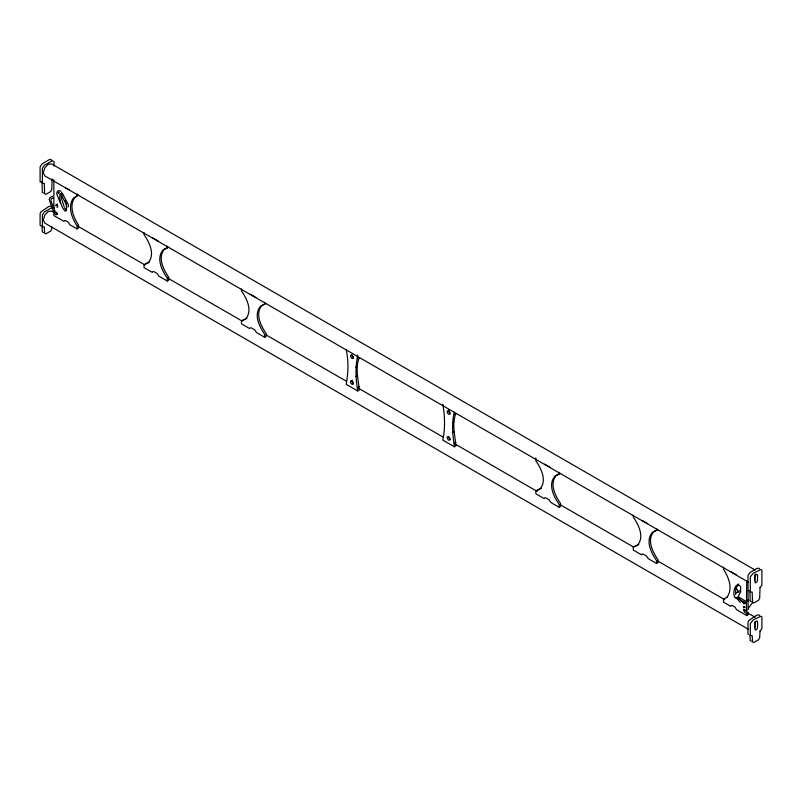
<?xml version="1.0" encoding="UTF-8"?>
<svg xmlns="http://www.w3.org/2000/svg" width="802" height="802" viewBox="0 0 802 802"><rect width="100%" height="100%" fill="white"/><g stroke="black" fill="none" stroke-linecap="round" stroke-linejoin="round"><path stroke-width="1.2" d="M144.019 232.66L144.019 234.625C149.413 242.394 155.438 254.434 148.119 262.845L144.019 264.65L144.019 267.597L152.32 272.389L152.821 271.507L153.984 271.667L157.302 273.582L158.956 276.219L167.257 281.011L167.257 278.063C161.864 270.294 155.839 258.254 163.157 249.843L167.257 248.039L167.257 246.074M241.462 288.92L241.462 290.885C246.856 298.655 252.881 310.685 245.562 319.106L241.462 320.91L241.462 323.858L249.763 328.64L250.264 327.767L251.427 327.928L254.745 329.843L256.399 332.479L264.7 337.271L264.7 334.324C259.307 326.544 253.282 314.514 260.6 306.103L264.7 304.299L264.7 302.334M535.856 457.902L535.856 460.849C541.25 468.619 547.265 480.649 539.947 489.07L535.856 490.874L535.856 493.811L544.147 498.603L544.648 497.731L545.811 497.892L549.129 499.806L550.784 502.443L559.084 507.235L559.084 504.288C553.691 496.508 547.666 484.478 554.994 476.067L559.084 474.263L559.084 472.298M633.299 515.145L633.299 517.1C638.693 524.879 644.708 536.909 637.389 545.32L633.299 547.124L633.299 550.072L641.59 554.864L642.091 553.981L643.254 554.152L646.572 556.067L648.227 558.693L656.527 563.485L656.527 560.538C651.134 552.768 645.109 540.738 652.437 532.317L656.527 530.523L656.527 528.558M346.153 349.612C348.75 361.181 348.309 372.79 346.153 384.298L357.752 390.985C355.697 378.985 355.206 367.005 357.752 355.075M357.752 358.755L359.196 357.923C354.925 368.479 358.564 379.436 359.196 390.153L357.752 390.985M442.804 404.178C444.849 416.188 445.351 428.168 442.804 440.097L454.393 446.784C452.799 435.215 451.285 423.566 454.393 412.098M454.393 414.554L455.847 413.722C451.576 424.268 455.215 435.235 455.847 445.952L454.393 446.784M55.829 205.964L55.849 204.721L56.792 204.66L57.714 205.833L57.694 207.066L56.752 207.137M57.283 205.122L57.293 203.888M52.15 178.816L51.789 189.583L50.616 191.608L45.814 194.385L44.651 193.703L44.28 183.357L42.416 183.277L42.416 168.22L44.26 165.332L52.17 160.771L54.015 161.523L54.015 166.154M51.909 226.836L51.789 229.081L50.616 231.106L45.814 233.883L44.651 233.202L44.28 226.876L42.416 226.796L42.416 214.906L44.26 212.029L52.17 207.457M58.386 193.452L58.486 192.099L58.195 192.831M754.662 580.568L755.233 573.901M754.662 627.755L755.233 621.69M61.433 192.691L61.333 197.853L64.21 206.856M737.97 597.059L740.667 591.746L740.567 586.462C734.993 580.077 731.675 595.194 735.474 598.132L737.429 598.122M74.937 197.232C68.711 205.813 73.443 217.212 78.506 225.151L78.506 228.099L77.062 228.931L69.814 224.75L68.36 222.244L65.463 220.57L64.451 220.49L64.02 221.402L53.864 215.548L53.864 213.432L56.19 214.776L57.062 214.274L56.782 212.44L55.348 212.099M727.063 597.099C733.289 588.518 728.557 577.119 723.494 569.179L723.494 567.214M738.602 583.906L735.745 588.798L735.554 594.533M67.859 207.026L68.541 206.014L68.11 204.159L62.135 192.901M262.053 305.261C254.735 313.682 260.75 325.712 266.144 333.482L266.144 336.429L264.7 337.271M748.507 608.046L752.827 602.212M739.695 590.793L735.785 593.269M52.491 196.159L49.995 197.643L49.112 199.447L53.564 211.838M53.203 197.733L51.198 198.916L50.877 200.67L55.067 211.177M78.506 195.127L73.483 198.064C67.258 206.645 71.99 218.054 77.062 225.984L77.062 228.931M727.625 596.788L723.494 599.204L723.494 602.152L730.742 606.332L731.173 605.42L732.186 605.5L735.083 607.174L736.537 609.68L746.682 615.535L748.136 614.703L748.136 612.588L745.198 610.603M41.403 181.853L40.1 181.944L40.1 166.876L41.945 163.999L48.792 159.849L50.817 159.428L51.699 160.179M167.257 281.011L168.701 280.169L168.701 277.221C163.307 269.452 157.292 257.422 164.61 249.011L168.701 247.206M355.767 367.186L357.221 366.354M355.767 376.589L357.221 375.747M357.782 387.466L359.226 386.624M452.418 422.985L453.862 422.153M452.418 432.388L453.862 431.546M454.423 443.265L455.877 442.423M559.084 507.235L560.538 506.393L560.538 503.445C555.144 495.676 549.119 483.636 556.438 475.225L560.538 473.421M656.527 563.485L657.981 562.653L657.981 559.706C652.587 551.936 646.562 539.896 653.881 531.485L657.981 529.681M749.289 590.553L747.985 590.633M743.494 609.65L744.366 612.086L746.682 613.43L748.136 612.588M145.473 263.808L149.563 262.003M263.076 304.81L266.144 303.457M242.916 320.068L247.006 318.264M537.3 490.032L541.4 488.228M634.743 546.292L638.843 544.488M747.594 599.605L748.807 600.167L748.637 600.919L747.895 600.568M58.496 192.53L59.218 192.36M743.765 601.279L742.842 602.011M40.681 225.793L40.1 225.452L40.1 213.573L40.982 211.798L48.792 206.545L50.817 206.124L51.699 206.876M748.567 634.482L747.985 634.151L747.985 622.262L748.867 620.487L756.687 615.234L758.702 614.813L759.584 615.575M69.373 189.753L65.463 187.999M736.096 574.683L731.173 571.836M60.591 193.593L59.98 193.523C59.198 199.407 60.972 206.806 65.072 211.076L66.045 210.926L66.446 209.903L66.446 204.961L65.032 200.44M158.455 241.181L152.821 237.923M255.898 297.442L250.264 294.184M550.292 467.406L544.648 464.147M647.735 523.666L642.091 520.408M743.775 609.069L746.431 611.044L746.682 580.859M61.002 191.427L59.358 190.595L57.423 191.177L56.661 193.593L60.28 202.896M755.073 570.011L51.669 163.909L48.22 164.25L44.762 167.899L43.328 172.711L44.762 175.869L748.166 581.971M43.498 193.041L42.326 192.37L41.965 182.024M751.384 601.741L750.211 601.059L749.89 591.866M746.933 609.961L748.136 609.65L747.985 575.575L749.83 572.688L756.687 568.538L758.702 568.117L759.584 568.879M56.09 213.051L57.634 213.944M54.917 212.981L51.669 211.106L48.22 211.447L44.762 215.096L43.328 219.908L44.762 223.066L748.166 629.169M77.684 226.124L144.881 264.921M167.638 278.053L242.425 321.231M266.264 334.995L346.474 381.301M358.394 388.188L442.925 436.99M454.854 443.877L537.22 491.436M559.986 504.578L633.68 547.124M657.53 560.889L724.727 599.685M747.484 612.828L755.073 617.209M43.498 232.54L42.326 231.868L41.965 225.532M751.384 641.229L750.211 640.557L749.91 635.284M738.301 596.798L746.802 601.811M737.158 598.011L746.301 603.415M66.526 210.234L64.571 207.979M738.552 597.871L741.569 601.249M735.675 597.189L740.416 602.502M742.852 602.643L743.795 603.796L744.717 603.685L744.707 602.432M450.052 413.451L448.739 411.827L448.739 410.083M448.739 437.702L450.052 439.326M352.098 356.028L353.401 357.652M353.401 383.526L352.098 381.902L352.098 380.158M735.715 587.455L738.853 592.307M63.067 195.177L63.398 195.758M60.681 193.813L66.526 204.811M53.864 210.495L54.125 211.347M746.682 613.43L746.682 615.535M77.062 194.004L77.062 195.969M53.864 179.628L53.864 206.786M760.035 587.505L759.674 598.282L758.502 600.307L753.7 603.074L752.537 602.402L752.166 592.056L750.301 591.976L750.301 576.909L753.208 573.229L761.018 569.46L761.9 570.212L761.9 585.28L760.035 587.505M760.035 631.024L759.674 637.78L758.502 639.806L753.7 642.572L752.537 641.901L752.166 635.565L750.301 635.485L750.301 623.605L753.208 619.926L761.018 616.157L761.9 616.908L761.9 628.788L760.035 631.024M743.534 606.492L743.384 607.214L745.048 607.224L743.534 606.492M755.223 575.265L754.652 576.909L755.223 582.914L756.978 581.901L757.549 580.257L757.549 575.234L756.978 574.252L755.223 575.265M755.223 621.951L754.652 623.605L755.223 630.101L756.978 629.089L757.549 627.445L757.549 621.931L756.978 620.948L755.223 621.951M54.466 207.949L54.165 208.58L53.253 207.127L54.466 207.949M351.948 355.005L350.644 355.126L350.644 356.86L351.948 358.484L353.261 358.374L353.261 356.629L351.948 355.005M351.948 380.88L350.644 381L350.644 382.734L351.948 384.358L353.261 384.248L353.261 382.504L351.948 380.88M448.599 410.804L447.295 410.925L447.295 412.659L448.599 414.283L449.902 414.173L449.902 412.428L448.599 410.804M448.599 436.679L447.295 436.799L447.295 438.534L448.599 440.158L449.902 440.047L449.902 438.303L448.599 436.679"/></g></svg>
